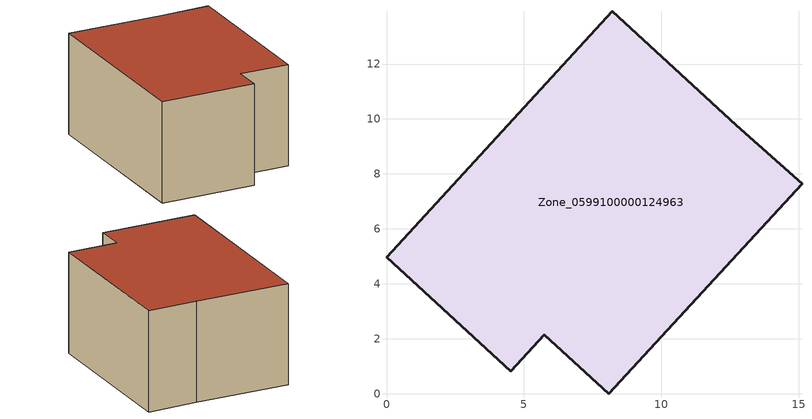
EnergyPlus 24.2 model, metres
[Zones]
Zone_0599100000124963
 floor ground (C_G): 15.12,7.64 8.09,0 5.74,2.15 4.52,0.82 0,4.96 8.21,13.92 12.73,9.77 z0
 wall outside (C_F): 12.73,9.77 8.21,13.92 0,4.96 4.52,0.82 5.74,2.15 8.09,0 15.12,7.64 12.73,9.77 z0:6.49
 roof outside (C_R): 8.09,0 15.12,7.64 12.73,9.77 8.21,13.92 0,4.96 4.52,0.82 5.74,2.15 z6.49
[BUILDING]
Pand.0599100000124963: North Axis=0; Terrain=City; Loads Convergence Tolerance Value=0.04; Temperature Convergence Tolerance Value=0.4; Solar Distribution=FullExterior; Maximum Number of Warmup Days=25; Minimum Number of Warmup Days=1
[Site:Location]
Rotterdam.The.Hague.AP_ZH_NLD Design_Conditions: Latitude=51.96; Longitude=4.45; Time Zone=1; Elevation=-4.5
[SITE:GROUNDTEMPERATURE:BUILDINGSURFACE]
18, 18, 18, 18, 18, 18, 18, 18, 18, 18, 18, 18
[MATERIAL] Thermal Absorptance=0.9; Solar Absorptance=0.7; Visible Absorptance=0.7
Name | Roughness | Thickness | Conductivity | Density | Specific Heat
G.TC.1975-1991 | MediumSmooth | 0.15 | 0.288461 | 540 | 1210
F.TC.1975-1991 | Rough | 0.3 | 0.230769 | 1920 | 840
R.TC.1975-1991 | MediumRough | 0.2 | 0.153846 | 1500 | 1000
[CONSTRUCTION]
C_G: G.TC.1975-1991
C_F: F.TC.1975-1991
C_R: R.TC.1975-1991
[ZONE]
Zone_0599100000124963: Type=1; Multiplier=1; Ceiling Height=Autocalculate; Volume=Autocalculate; Floor Area=autocalculate; Part of Total Floor Area=Yes
[ZONEINFILTRATION:DESIGNFLOWRATE]
Infil_Zone_0599100000124963: Zone or ZoneList or Space or SpaceList=Zone_0599100000124963; Schedule=AlwaysOn; Design Flow Rate Calculation Method=Flow/Area; Flow Rate per Floor Area=0.003; Constant Term Coefficient=1; Temperature Term Coefficient=0; Velocity Term Coefficient=0; Velocity Squared Term Coefficient=0
[HVACTEMPLATE:ZONE:IDEALLOADSAIRSYSTEM]
Zone_0599100000124963: Maximum Heating Supply Air Temperature=50; Minimum Cooling Supply Air Temperature=13; Maximum Heating Supply Air Humidity Ratio=0.0156; Minimum Cooling Supply Air Humidity Ratio=0.0077; Heating Limit=NoLimit; Cooling Limit=NoLimit; Dehumidification Control Type=ConstantSensibleHeatRatio; Cooling Sensible Heat Ratio=0.7; Dehumidification Setpoint=60; Humidification Control Type=None; Humidification Setpoint=30; Outdoor Air Method=None; Outdoor Air Flow Rate per Person=0.00944; Outdoor Air Flow Rate per Zone Floor Area=0; Outdoor Air Flow Rate per Zone=0; Demand Controlled Ventilation Type=None; Outdoor Air Economizer Type=NoEconomizer; Heat Recovery Type=None; Sensible Heat Recovery Effectiveness=0.7; Latent Heat Recovery Effectiveness=0.65
[ZONECONTROL:THERMOSTAT]
ThermostatControl_Zone_0599100000124963: Zone or ZoneList=Zone_0599100000124963; Control Type Schedule=DualSetpointControlType; Control 1=Thermostat_Zone_0599100000124963; Temperature Difference Between Cutout And Setpoint=0
[THERMOSTATSETPOINT:DUALSETPOINT]
Thermostat_Zone_0599100000124963: Heating Setpoint Temperature Schedule=HeatingSetpoint_Zone_0599100000124963; Cooling Setpoint Temperature Schedule=CoolingSetpoint_Zone_0599100000124963
[SCHEDULE:COMPACT]
HeatingSetpoint_Zone_0599100000124963: Through: 12/31, For: AllDays, Until: 24:00, 21
CoolingSetpoint_Zone_0599100000124963: Through: 12/31, For: AllDays, Until: 24:00, 24
DualSetpointControlType: Through: 12/31, For: AllDays, Until: 24:00, 4
AlwaysOn: Through: 12/31, For: AllDays, Until: 24:00, 1
